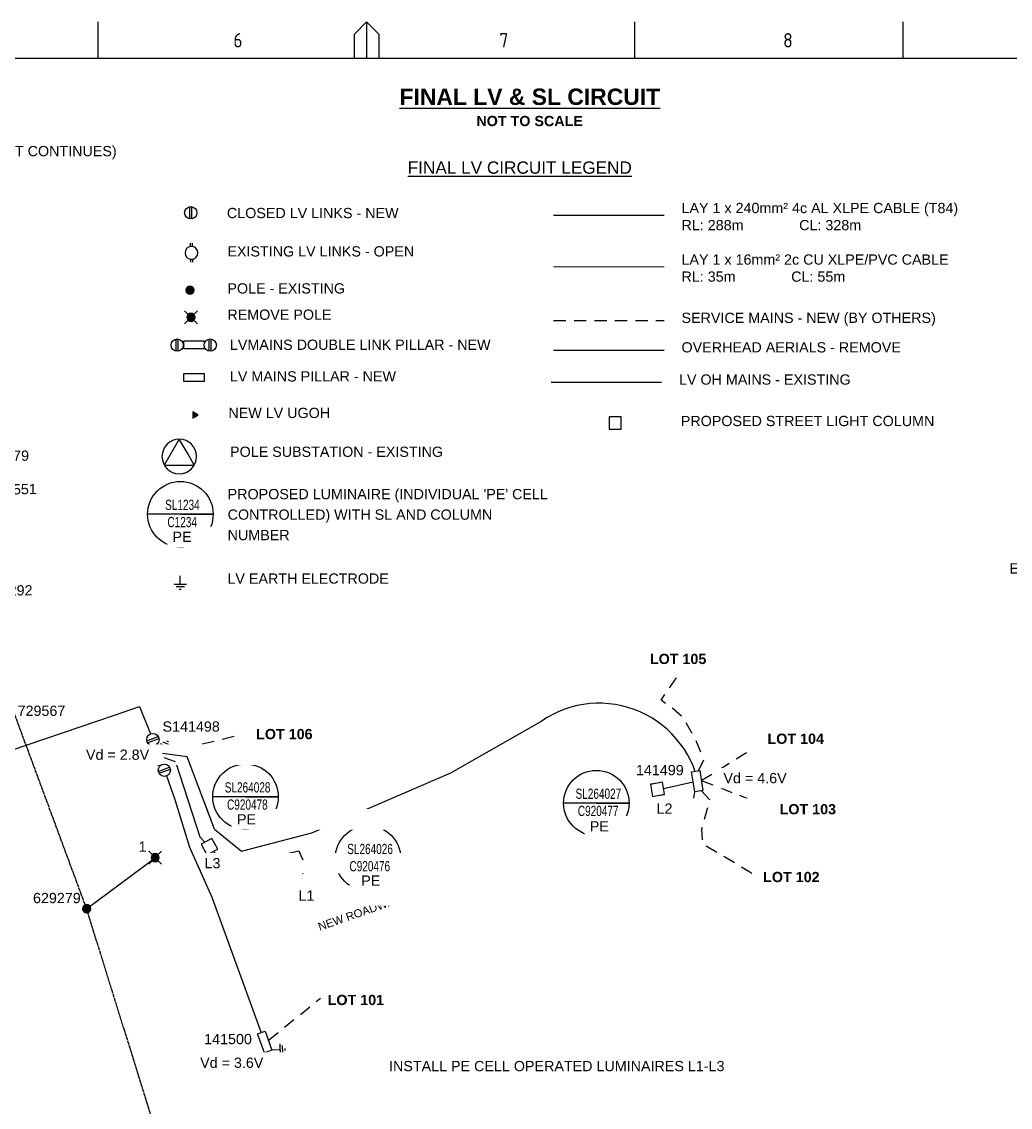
# Paper-space layout 'A1_SHEET 2' of a CAD drawing. Header units: metres, sheet in millimetres. Extents: x -9 to 825, y -5 to 581.
# Drawn here: x 323.7 to 565.1, y 316.1 to 581.1 of the extents above; entities that cross this region are included whole.
import ezdxf
from ezdxf.enums import TextEntityAlignment as Align

# ---------------------------------------------------------------- set-up
doc = ezdxf.new("R2010")
doc.units = ezdxf.units.M
for name, pattern in [('Cable Exist OH', [1, 1, 0]), ('Cable Exist UG', [8.2, 4, -1.2, 1.8, -1.2]), ('Dash', [5, 3, -2])]:
    doc.linetypes.add(name, pattern=pattern)
doc.layers.get('0').update_dxf_attribs({"color": 6})
for name, color, linetype in [('Equip_LV_NEW', 2, 'Continuous'), ('Equip_SP_LV_EXT', 7, 'Continuous'), ('Equip_SP_LV_NEW', 2, 'Continuous'), ('Equip_SP_SL_NEW', 2, 'Continuous'), ('Mains_LV_EXT', 7, 'Continuous'), ('Mains_LV_NEW_T84', 2, 'Continuous'), ('Mains_SL_NEW_R6', 2, 'Continuous'), ('Notes', 7, 'Continuous'), ('Notes_SP_MISC', 7, 'Continuous'), ('OH_Details_SP_MISC', 7, 'Continuous'), ('Services_SP_NEW_R4', 2, 'Continuous'), ('Sub_SP_TR_HV_LV_EXT', 7, 'Continuous'), ('Sub_SP_TR_HV_LV_SL_LS_EXT', 7, 'Continuous'), ('SupportsOH_SP_EXT', 2, 'Continuous'), ('SupportsOH_SP_TR_HV_LV_SL_EXT', 7, 'Continuous'), ('SupportsUG_SP_EXT', 7, 'Continuous'), ('SupportsUG_SP_LV_EXT', 7, 'Continuous'), ('SupportsUG_SP_LV_SL_NEW', 2, 'Continuous')]:
    doc.layers.add(name, color=color, linetype=linetype)
doc.styles.add('ARIAL', font='arial.ttf', dxfattribs={"height": 2})
doc.styles.add('iecISOCP', font='isocp.shx')
doc.styles.add('POLE_LABEL', font='arial.ttf')
doc.styles.get("Standard").update_dxf_attribs({"font": 'arial.ttf'})
doc.linetypes.add('Cable 4', pattern='A,5.25,-0.1,["o",Standard,S=2,R=0,X=1.2,Y=-0.7],-4', length=9.35)
doc.linetypes.add('Cable New UG', pattern='A,7,-0.25,["x",Standard,S=2,R=0,X=0.2,Y=-0.8],-2.1', length=9.35)
doc.linetypes.add('Cable Rem', pattern='A,6.5,-0.001,["X",Standard,S=2.5,R=0,X=0,Y=-1.27],-0.001', length=6.502)
doc.linetypes.add('IE Trench HV', pattern='A,7,-0.2,["/",Standard,S=3,R=0,X=0.6,Y=-1.4],-2.5', length=9.7)

# ---------------------------------------------------------------- blocks, each defined once
blk = doc.blocks.new('A1_FRAME_TITLE')
at = {"layer": 'Notes', "linetype": 'Continuous'}
for p, q in [((351.17, 574.39), (351.17, 583.39)), ((413.68, 580.39), (416.68, 583.39)), ((416.68, 583.39), (416.68, 574.39)), ((416.68, 583.39), (419.68, 580.39)), ((482.19, 574.39), (482.19, 583.39)), ((547.7, 574.39), (547.7, 583.39)), ((413.68, 574.39), (413.68, 580.39)), ((419.68, 580.39), (419.68, 574.39))]:
    blk.add_line(p, q, dxfattribs=at)
at = {"layer": 'Notes', "color": 3, "linetype": 'Continuous', "flags": 128}
blk.add_lwpolyline([(824.37, 574.39), (149.5, 574.39)], dxfattribs=at)
blk.add_attdef('DRAFT_NUM', (29.9, 23.29), '', height=2.5, rotation=90)
at = {"layer": 'Notes', "color": 7, "style": 'iecISOCP'}
for s, p in [('6', (384.13, 577.12)), ('7', (449.08, 577.12)), ('8', (518.36, 577.12))]:
    blk.add_text(s, height=3.5, dxfattribs=at).set_placement(p)
at = {"layer": 'Notes', "color": 7, "style": 'iecISOCP', "flags": 8}
blk.add_attdef('VERSION_NO', text='', height=2.5, rotation=90, dxfattribs=at).set_placement((302.04, 43.81), align=Align.MIDDLE_CENTER)
at = {"layer": 'Notes', "color": 7, "style": 'iecISOCP'}
for tag, p in [('CAP_NO', (513.19, 43.46)), ('IE_NUM', (513.05, 37.81)), ('REF_No_1', (335.24, 32.31)), ('REF_1', (362.52, 32.31)), ('HV_SWITCH', (513.46, 32.16)), ('GEN_WO', (441.71, 31.76)), ('REF_No_2', (335.24, 26.31)), ('REF_2', (362.52, 26.31)), ('OH_WO', (441.71, 25.81)), ('UBD_REF', (513.05, 25.83)), ('REF_No_3', (335.24, 20.31)), ('REF_3', (362.52, 20.31)), ('UG_WO', (441.71, 20.05)), ('GIS_MAP_No', (513.05, 20.04)), ('REF_No_4', (335.24, 14.31)), ('REF_4', (362.52, 14.31)), ('SUB_WO', (441.71, 13.81)), ('HV_OP_DIAG', (513.33, 14.2)), ('LGA', (512.95, 7.78))]:
    blk.add_attdef(tag, p, '', height=2.5, dxfattribs=at)
at = {"layer": 'Notes', "style": 'iecISOCP'}
for tag, p in [('T1', (684.37, 39.47)), ('T2', (684.37, 34.35)), ('T3', (684.37, 28.92)), ('T4', (684.37, 23.66)), ('T5', (684.37, 18.23)), ('T6', (684.37, 12.97))]:
    blk.add_attdef(tag, text='', height=3.5, dxfattribs=at).set_placement(p, align=Align.CENTER)
at = {"layer": 'Notes', "color": 7, "style": 'iecISOCP'}
for tag, p in [('scale', (567.76, 33.27)), ('DRAWN', (567.76, 24.93)), ('DATE', (567.76, 16.88)), ('CHD', (567.76, 8.37)), ('DESIGN', (605.62, 9.15))]:
    blk.add_attdef(tag, text='', height=2.5, dxfattribs=at).set_placement(p, align=Align.CENTER)
at = {"layer": 'Notes', "color": 4, "style": 'iecISOCP'}
blk.add_attdef('NUM', text='', height=7, dxfattribs=at).set_placement((792.37, 20.12), align=Align.MIDDLE_CENTER)
at = {"layer": 'Notes', "color": 1, "style": 'iecISOCP'}
blk.add_attdef('REV', text='', height=5, dxfattribs=at).set_placement((820.05, 17.1), align=Align.CENTER)
at = {"layer": 'Notes', "color": 7, "style": 'iecISOCP'}
for tag, p in [('NS', (790.71, 8.12)), ('SHTS', (805.41, 8.12))]:
    blk.add_attdef(tag, text='', height=2.5, dxfattribs=at).set_placement(p, align=Align.MIDDLE)
at = {"layer": 'Notes', "style": 'iecISOCP'}
blk.add_attdef('ExportID', (9.08, 2.39), '', height=2.5, dxfattribs=at)
at = {"layer": 'Notes', "style": 'iecISOCP', "flags": 1}
for tag, p in [('ProjectType', (14.17, -26.8)), ('ProjectNumber', (23.56, -26.82)), ('DrawingNumber', (35.51, -26.8)), ('ProjectDescription', (47.56, -26.83)), ('ExportDate', (60.28, -26.79)), ('ExportUserName', (69.15, -26.8)), ('DesignerCompanyName', (81.48, -26.79)), ('ExportAreaOfInterest', (97.1, -26.81)), ('GIS_SUCCESS', (112, -26.78)), ('CAD_SUCCESS', (121.79, -26.78)), ('DEPOTCODE', (132.11, -26.88)), ('ExportCategories', (140.08, -26.8)), ('Comments', (154.38, -26.88))]:
    blk.add_attdef(tag, p, '', height=1, dxfattribs=at)
blk = doc.blocks.new('*U130')
at = {"flags": 1}
blk.add_attdef('Z', text='', height=0.2, dxfattribs=at).set_placement((1.5, -0.6), align=Align.MIDDLE_LEFT)
blk.add_wipeout([(-2.47, 3), (2.47, 3), (2.47, 1.02), (-2.47, 1.02)])
at = {"lineweight": -3}
blk.add_lwpolyline([(-2.47, 3), (2.47, 3), (2.47, 1.02), (-2.47, 1.02)], close=True, dxfattribs=at)
for tag, height, flags, p in [('ASSET_NUM', 2.5, 8, (2, 4)), ('STREET_CODE', 0.2, 9, (1.5, 2)), ('OWNED_BY', 0.2, 9, (1.5, 1.8)), ('OPERATED_BY', 0.2, 9, (1.5, 1.6)), ('STATE', 0.2, 9, (1.5, 1.2)), ('SUPPORT_TYPE', 0.2, 9, (1.5, 1)), ('SUBURB', 0.2, 9, (1.5, 0.2)), ('STREETNAME', 0.2, 9, (1.5, 0)), ('MAINTAINED_BY', 0.2, 9, (1.5, 1.4)), ('USAGE', 0.2, 9, (1.5, 0.8)), ('LEGEND', 0.2, 9, (1.5, 0.6)), ('PARENT', 0.2, 9, (1.5, 0.4)), ('LOCATION', 0.2, 9, (1.5, -0.2)), ('NOTES', 0.2, 9, (1.5, -0.4))]:
    blk.add_attdef(tag, text='', height=height, dxfattribs=dict(flags=flags)).set_placement(p, align=Align.MIDDLE_LEFT)
blk = doc.blocks.new('LV_OH_LINKS_OPEN_EXT')
for p, q in [((-0.17, 4.97), (-0.17, 5.46)), ((0.17, 4.97), (0.17, 5.46)), ((-0.17, 3), (-0.17, 2.5)), ((0.17, 3), (0.17, 2.5))]:
    blk.add_line(p, q)
blk.add_lwpolyline([(0, 2.99, 1), (0, 4.98, 1)], format="xyb", close=True)
at = {"flags": 9}
for tag, p in [('ACTUAL_STATUS', (0, 0)), ('CONSTRUCTED_VOLTAGE', (0, -0.2)), ('OPERATING_VOLTAGE', (0, -0.6)), ('ORIENTATION', (0, -0.8)), ('OWNED_BY', (0, -1)), ('STATE', (0, -1.2)), ('SWITCH_TYPE', (0, -1.4)), ('NO_PHASES', (0, -0.4)), ('USAGE', (0, -1.6)), ('LEGEND', (0, -1.8)), ('NOTES', (0, -2))]:
    blk.add_attdef(tag, text='', height=0.2, dxfattribs=at).set_placement(p, align=Align.MIDDLE_LEFT)
at = {"flags": 1}
blk.add_attdef('Z', (0, 0), '', height=0.2, dxfattribs=at)
blk = doc.blocks.new('POLE_EXT')
blk.add_hatch(color=256).paths.add_polyline_path([(-1, 0, 1), (1, 0, 1)])
blk.add_lwpolyline([(-1, 0, 1), (1, 0, 1)], format="xyb", close=True)
for tag, height, flags, p in [('pNumber', 2.5, 8, (-17.84, 2.07)), ('OWNED_BY', 0.2, 9, (1.35, -0.4)), ('SPECIAL_USE', 0.2, 9, (1.35, -0.8)), ('STATE', 0.2, 9, (1.35, -1)), ('cLV', 0.2, 9, (1.35, -1.4)), ('hDepth', 0.2, 9, (1.35, -1.6)), ('hDia', 0.2, 9, (1.35, -1.8)), ('cHV', 0.2, 9, (1.35, -2)), ('PARENT', 0.2, 9, (1.35, -0.6)), ('USAGE', 0.2, 9, (1.35, -1.2)), ('LBRACKET', 0.2, 9, (1.35, -2.2)), ('LExisting', 0.2, 9, (1.35, -2.4)), ('LANTNUMBER', 0.2, 9, (1.35, -2.6)), ('cLinedev', 0.2, 9, (1.35, -3.4)), ('pExisting', 0.2, 9, (1.35, -3.8)), ('pFooting', 0.2, 9, (1.35, -4.4)), ('pNew', 0.2, 9, (1.35, -4.6)), ('pRelocate', 0.2, 9, (1.35, -5)), ('pRemove', 0.2, 9, (1.35, -5.2)), ('pReplace', 0.2, 9, (1.35, -5.4)), ('LOther', 0.2, 9, (1.35, -2.8)), ('LRemove', 0.2, 9, (1.35, -3)), ('LEGEND', 0.2, 9, (1.35, -3.2)), ('LOCATION', 0.2, 9, (1.35, -3.6)), ('PFNUMBER', 0.2, 9, (1.35, -4)), ('NEWPFNUMBER', 0.2, 9, (1.35, -4.2)), ('pStay', 0.2, 9, (1.35, -5.6)), ('pType', 0.2, 9, (1.35, -5.8)), ('cspan', 0.2, 9, (1.35, -6)), ('STREETNAME', 0.2, 9, (1.35, -6.2)), ('SUBURB', 0.2, 9, (1.35, -6.4)), ('OPERATED_BY', 0.2, 9, (1.36, -7.01)), ('NOTES', 0.2, 9, (1.35, -6.6)), ('MAINTAINED_BY', 0.2, 9, (1.36, -6.81))]:
    blk.add_attdef(tag, text='', height=height, dxfattribs=dict(flags=flags)).set_placement(p, align=Align.MIDDLE_LEFT)
at = {"style": 'POLE_LABEL'}
for tag, height, flags, p in [('ASSET_NUM', 2.5, 8, (2, 2)), ('STRUCTURE_PLANT_NUMBER', 0.2, 9, (1.35, 0.03)), ('STREET_CODE', 0.2, 9, (1.35, -0.2))]:
    blk.add_attdef(tag, text='', height=height, dxfattribs=dict(at, flags=flags)).set_placement(p, align=Align.MIDDLE_LEFT)
at = {"flags": 1}
blk.add_attdef('Z', (1.35, -7.33), '', height=0.2, dxfattribs=at)
blk = doc.blocks.new('UGOH_NEW')
blk.add_hatch(color=256).paths.add_polyline_path([(-0.75, 1.7), (0.75, 1.7), (0, 3)])
blk.add_lwpolyline([(-0.75, 1.7), (0.75, 1.7), (0, 3)], close=True)
for tag, flags, p in [('CONSTRUCTED_VOLTAGE', 9, (1.5, 0)), ('ACTUAL_STATUS', 9, (1.5, -1.6)), ('OPERATING_VOLTAGE', 9, (1.5, -0.2)), ('ORIENTATION', 9, (1.5, -0.4)), ('STATE', 9, (1.5, -0.6)), ('OWNED_BY', 9, (1.5, -1)), ('OPERATED_BY', 9, (1.5, -1.2)), ('TYPE', 1, (1.5, -2)), ('USAGE', 9, (1.5, -0.8)), ('MAINTAINED_BY', 9, (1.5, -1.4)), ('NUMBER_OF_PHASES', 9, (1.5, -1.8))]:
    blk.add_attdef(tag, text='', height=0.2, dxfattribs=dict(flags=flags)).set_placement(p, align=Align.MIDDLE_LEFT)
blk = doc.blocks.new('POLE_DEL')
h = blk.add_hatch(color=256)
edge = h.paths.add_edge_path()
edge.add_arc((0, 0), 1, 180, 360)
edge.add_arc((0, 0), 1, 0, 180)
for p, q in [((-1.58, 1.58), (1.58, -1.58)), ((-1.58, -1.58), (1.58, 1.58))]:
    blk.add_line(p, q)
blk.add_lwpolyline([(-1, 0, 1), (1, 0, 1)], format="xyb", close=True)
for tag, height, flags, p in [('pNumber', 2.5, 8, (0, 2.07)), ('OWNED_BY', 0.2, 9, (0, -0.4)), ('SPECIAL_USE', 0.2, 9, (0, -0.6)), ('STATE', 0.2, 9, (0, -0.8)), ('cLV', 0.2, 9, (0, -1.2)), ('cHV', 0.2, 9, (0, -1.8)), ('USAGE', 0.2, 9, (0, -1)), ('hDepth', 0.2, 9, (0, -1.4)), ('hDia', 0.2, 9, (0, -1.6)), ('LBRACKET', 0.2, 9, (0, -2)), ('LExisting', 0.2, 9, (0, -2.2)), ('LANTNUMBER', 0.2, 9, (0, -2.4)), ('LOther', 0.2, 9, (0, -2.6)), ('cLinedev', 0.2, 9, (0, -3.2)), ('LRemove', 0.2, 9, (0, -2.8)), ('LEGEND', 0.2, 9, (0, -3)), ('pExisting', 0.2, 9, (0, -3.4)), ('PFNUMBER', 0.2, 9, (0, -3.6)), ('NEWPFNUMBER', 0.2, 9, (0, -3.8)), ('pFooting', 0.2, 9, (0, -4)), ('pNew', 0.2, 9, (0, -4.2)), ('pRelocate', 0.2, 9, (0, -4.6)), ('pRemove', 0.2, 9, (0, -4.8)), ('pReplace', 0.2, 9, (0, -5)), ('pStay', 0.2, 9, (0, -5.2)), ('cspan', 0.2, 9, (0, -5.6)), ('SUBURB', 0.2, 9, (0, -5.8)), ('STREETNAME', 0.2, 9, (0, -6)), ('pType', 0.2, 9, (0, -5.4)), ('LOCATION', 0.2, 9, (0, -6.2)), ('NOTES', 0.2, 9, (0, -6.4))]:
    blk.add_attdef(tag, text='', height=height, dxfattribs=dict(flags=flags)).set_placement(p, align=Align.MIDDLE_LEFT)
at = {"flags": 1}
blk.add_attdef('Z', (0, 0), '', height=0.2, dxfattribs=at)
at = {"style": 'POLE_LABEL', "flags": 9}
blk.add_attdef('STREET_CODE', text='', height=0.2, dxfattribs=at).set_placement((0, -0.2), align=Align.MIDDLE_LEFT)
blk = doc.blocks.new('SLANTERN_NUM_NEW')
blk.add_wipeout([(-0.31, 10), (-0.94, 9.96), (-1.57, 9.88), (-2.18, 9.76), (-2.79, 9.61), (-3.39, 9.41), (-3.97, 9.18), (-4.54, 8.91), (-5.09, 8.61), (-5.62, 8.27), (-6.13, 7.91), (-6.62, 7.5), (-7.07, 7.07), (-7.5, 6.62), (-7.91, 6.13), (-8.27, 5.62), (-8.61, 5.09), (-8.91, 4.54), (-9.18, 3.97), (-9.41, 3.39), (-9.61, 2.79), (-9.76, 2.18), (-9.88, 1.57), (-9.96, 0.94), (-10, 0.31), (-10, -0.31), (-9.96, -0.94), (-9.88, -1.57), (-9.76, -2.18), (-9.61, -2.79), (-9.41, -3.39), (-9.18, -3.97), (-8.91, -4.54), (-8.61, -5.09), (-8.27, -5.62), (-7.91, -6.13), (-7.5, -6.62), (-7.07, -7.07), (-6.62, -7.5), (-6.13, -7.91), (-5.62, -8.27), (-5.09, -8.61), (-4.54, -8.91), (-3.97, -9.18), (-3.39, -9.41), (-2.79, -9.61), (-2.18, -9.76), (-1.57, -9.88), (-0.94, -9.96), (-0.31, -10), (0.31, -10), (0.94, -9.96), (1.57, -9.88), (2.18, -9.76), (2.79, -9.61), (3.39, -9.41), (3.97, -9.18), (4.54, -8.91), (5.09, -8.61), (5.62, -8.27), (6.13, -7.91), (6.62, -7.5), (7.07, -7.07), (7.5, -6.62), (7.91, -6.13), (8.27, -5.62), (8.61, -5.09), (8.91, -4.54), (9.18, -3.97), (9.41, -3.39), (9.61, -2.79), (9.76, -2.18), (9.88, -1.57), (9.96, -0.94), (10, -0.31), (10, 0.31), (9.96, 0.94), (9.88, 1.57), (9.76, 2.18), (9.61, 2.79), (9.41, 3.39), (9.18, 3.97), (8.91, 4.54), (8.61, 5.09), (8.27, 5.62), (7.91, 6.13), (7.5, 6.62), (7.07, 7.07), (6.62, 7.5), (6.13, 7.91), (5.62, 8.27), (5.09, 8.61), (4.54, 8.91), (3.97, 9.18), (3.39, 9.41), (2.79, 9.61), (2.18, 9.76), (1.57, 9.88), (0.94, 9.96), (0.31, 10)])
at = {"linetype": 'Continuous'}
blk.add_line((8, 0), (-8, 0), dxfattribs=at)
blk.add_line((0, 0), (8, 0))
blk.add_circle((0, 0), 8, dxfattribs=at)
at = {"width": 0.7}
for tag, p in [('SNUMBER', (0.51, 1.05)), ('CNUMBER', (0.44, -3.15))]:
    blk.add_attdef(tag, text='', height=2.5, dxfattribs=at).set_placement(p, align=Align.CENTER)
at = {"flags": 1}
blk.add_attdef('Z', (0, 0), '', height=0.2, dxfattribs=at)
blk = doc.blocks.new('SUB_POLE_EXT')
blk.add_wipeout([(0, 4.22), (0.42, 4.2), (0.83, 4.14), (1.21, 4.05), (1.62, 3.9), (1.99, 3.72), (2.35, 3.51), (2.68, 3.26), (2.99, 2.99), (3.28, 2.66), (3.52, 2.34), (3.76, 1.92), (3.9, 1.62), (4.04, 1.23), (4.18, 0.63), (4.22, 0), (4.18, -0.61), (4.06, -1.15), (3.9, -1.62), (3.58, -2.24), (3.22, -2.73), (2.97, -3.01), (2.68, -3.26), (2.36, -3.5), (2, -3.72), (1.64, -3.89), (1.25, -4.03), (0.82, -4.14), (0.42, -4.2), (0, -4.22), (-0.41, -4.2), (-0.8, -4.15), (-1.21, -4.05), (-1.62, -3.9), (-1.99, -3.73), (-2.35, -3.51), (-2.68, -3.26), (-2.96, -3.02), (-3.23, -2.72), (-3.51, -2.35), (-3.71, -2.01), (-3.91, -1.6), (-4.05, -1.21), (-4.16, -0.76), (-4.22, -0.14), (-4.21, 0.39), (-4.14, 0.83), (-4.03, 1.27), (-3.9, 1.63), (-3.71, 2.02), (-3.5, 2.37), (-3.28, 2.67), (-2.99, 2.99), (-2.68, 3.27), (-2.33, 3.52), (-1.98, 3.73), (-1.63, 3.9), (-1.2, 4.05), (-0.78, 4.15), (-0.4, 4.21)])
blk.add_line((2.16, 0.48), (2.16, 0.48, 0))
blk.add_lwpolyline([(-4.22, 0, 1), (4.22, 0, 1)], format="xyb", close=True)
blk.add_lwpolyline([(2.14, 0.52), (0, 4.22), (-3.66, -2.11), (3.66, -2.11)], close=True)
for tag, height, flags, p in [('ASSET_NUM', 2.5, 8, (2, 2)), ('STREET_CODE', 0.2, 9, (1.5, 0)), ('CONSTRUCTED_VOLTAGE', 0.2, 9, (1.5, -0.2)), ('OPERATING_VOLTAGE', 0.2, 9, (1.5, -0.6)), ('OPERATED_BY', 0.2, 9, (1.5, -0.8)), ('ORIENTATION', 0.2, 9, (1.5, -1.2)), ('OWNED_BY', 0.2, 9, (1.5, -1.4)), ('SECONDARY_VOLTAGE', 0.2, 9, (1.5, -1.6)), ('STATE', 0.2, 9, (1.5, -1.8)), ('SUBSTATION_TYPE', 0.2, 9, (1.5, -2)), ('NO_PHASES', 0.2, 9, (1.5, -0.4)), ('MAINTAINED_BY', 0.2, 9, (1.5, -1)), ('USAGE', 0.2, 9, (1.5, -2.2)), ('LEGEND', 0.2, 9, (1.5, -2.4)), ('LOCATION', 0.2, 9, (1.5, -2.6)), ('STREETNAME', 0.2, 9, (1.5, -2.8)), ('SUBURB', 0.2, 9, (1.5, -3)), ('Z', 0.2, 1, (1.5, -3.4)), ('NOTES', 0.2, 9, (1.5, -3.2))]:
    blk.add_attdef(tag, text='', height=height, dxfattribs=dict(flags=flags)).set_placement(p, align=Align.MIDDLE_LEFT)
blk = doc.blocks.new('*U168')
for tag, flags, p in [('ACTUAL_STATUS', 9, (1.5, 0)), ('CONSTRUCTED_VOLTAGE', 9, (1.5, -0.2)), ('OPERATING_VOLTAGE', 9, (1.5, -0.6)), ('ORIENTATION', 9, (1.5, -0.8)), ('STATE', 9, (1.5, -1)), ('SWITCH_TYPE', 9, (1.5, -1.2)), ('OWNED_BY', 9, (1.5, -1.8)), ('OPERATED_BY', 9, (1.5, -2)), ('TYPE', 9, (1.5, -2.6)), ('NO_PHASES', 9, (1.5, -0.4)), ('USAGE', 9, (1.5, -1.4)), ('NOTES', 9, (1.5, -1.6)), ('MAINTAINED_BY', 9, (1.5, -2.2)), ('NUMBER_OF_PHASES', 9, (1.5, -2.4)), ('Z', 1, (1.5, -2.8))]:
    blk.add_attdef(tag, text='', height=0.2, dxfattribs=dict(flags=flags)).set_placement(p, align=Align.MIDDLE_LEFT)
blk.add_wipeout([(-1.06, 6.46), (-1.18, 6.32), (-1.29, 6.16), (-1.37, 5.99), (-1.43, 5.82), (-1.48, 5.63), (-1.49, 5.45), (-1.49, 5.26), (-1.46, 5.07), (-1.41, 4.89), (-1.33, 4.72), (-1.24, 4.56), (-1.12, 4.41), (-0.99, 4.28), (-0.84, 4.16), (-0.68, 4.07), (-0.51, 3.99), (-0.33, 3.94), (-0.14, 3.91), (0.05, 3.91), (0.23, 3.92), (0.42, 3.97), (0.59, 4.03), (0.76, 4.11), (0.92, 4.22), (1.06, 4.34), (1.18, 4.48), (1.29, 4.64), (1.37, 4.81), (1.43, 4.98), (1.48, 5.17), (1.49, 5.35), (1.49, 5.54), (1.46, 5.73), (1.41, 5.91), (1.33, 6.08), (1.24, 6.24), (1.12, 6.39), (0.99, 6.52), (0.84, 6.64), (0.68, 6.73), (0.51, 6.81), (0.33, 6.86), (0.14, 6.89), (-0.05, 6.89), (-0.23, 6.88), (-0.42, 6.83), (-0.59, 6.77), (-0.76, 6.69), (-0.92, 6.58)])
for p, q in [((-0.25, 3.92), (-0.25, 6.88)), ((0.25, 3.92), (0.25, 6.88))]:
    blk.add_line(p, q)
blk.add_circle((0, 5.4), 1.5)
blk = doc.blocks.new('Earth')
for p, q in [((0, -2.04), (0, 0)), ((-1.5, -2.04), (1.5, -2.04)), ((-1, -2.64), (1, -2.64)), ((-0.25, -3.24), (0.25, -3.24))]:
    blk.add_line(p, q)
blk = doc.blocks.new('COLUMN_NEW')
blk.add_wipeout([(-1.485, -1.485), (1.485, -1.485), (1.485, 1.485), (-1.485, 1.485)])
at = {"lineweight": -3}
blk.add_lwpolyline([(-1.485, -1.485), (1.485, -1.485), (1.485, 1.485), (-1.485, 1.485)], close=True, dxfattribs=at)
for tag, height, flags, p in [('ASSET_NUM', 2.5, 8, (2, 2)), ('STREET_CODE', 0.2, 9, (1.5, 0)), ('OWNED_BY', 0.2, 9, (1.5, -0.4)), ('OPERATED_BY', 0.2, 9, (1.5, -0.6)), ('STATE', 0.2, 9, (1.5, -1)), ('SUBURB', 0.2, 9, (1.5, -1.8)), ('STREETNAME', 0.2, 9, (1.5, -2)), ('COLUMN_TYPE', 0.2, 9, (1.5, -0.2)), ('USAGE', 0.2, 9, (1.5, -1.2)), ('MAINTAINED_BY', 0.2, 9, (1.5, -0.8)), ('LEGEND', 0.2, 9, (1.5, -1.4)), ('PARENT', 0.2, 9, (1.5, -1.6)), ('LOCATION', 0.2, 9, (1.5, -2.2)), ('NOTES', 0.2, 9, (1.5, -2.4)), ('LABEL_ALIGNMENT', 0.2, 9, (1.5, -2.6)), ('Z', 0.2, 1, (1.5, -2.8))]:
    blk.add_attdef(tag, text='', height=height, dxfattribs=dict(flags=flags)).set_placement(p, align=Align.MIDDLE_LEFT)
at = {"style": 'POLE_LABEL', "flags": 9}
blk.add_attdef('STRUCTURE_PLANT_NUMBER', text='', height=0.2, dxfattribs=at).set_placement((1.5, 0.242), align=Align.MIDDLE_LEFT)
blk = doc.blocks.new('LV_UG_LINKS_CLOSED_EXT')
blk.add_wipeout([(-1.06, 1.06), (-1.18, 0.92), (-1.29, 0.76), (-1.37, 0.59), (-1.43, 0.42), (-1.48, 0.23), (-1.49, 0.05), (-1.49, -0.14), (-1.46, -0.33), (-1.41, -0.51), (-1.33, -0.68), (-1.24, -0.84), (-1.12, -0.99), (-0.99, -1.12), (-0.84, -1.24), (-0.68, -1.33), (-0.51, -1.41), (-0.33, -1.46), (-0.14, -1.49), (0.05, -1.49), (0.23, -1.48), (0.42, -1.43), (0.59, -1.37), (0.76, -1.29), (0.92, -1.18), (1.06, -1.06), (1.18, -0.92), (1.29, -0.76), (1.37, -0.59), (1.43, -0.42), (1.48, -0.23), (1.49, -0.05), (1.49, 0.14), (1.46, 0.33), (1.41, 0.51), (1.33, 0.68), (1.24, 0.84), (1.12, 0.99), (0.99, 1.12), (0.84, 1.24), (0.68, 1.33), (0.51, 1.41), (0.33, 1.46), (0.14, 1.49), (-0.05, 1.49), (-0.23, 1.48), (-0.42, 1.43), (-0.59, 1.37), (-0.76, 1.29), (-0.92, 1.18)])
for p, q in [((-0.25, -1.48), (-0.25, 1.48)), ((0.25, -1.48), (0.25, 1.48))]:
    blk.add_line(p, q)
blk.add_circle((0, 0), 1.5)
at = {"flags": 9}
for tag, p in [('ACTUAL_STATUS', (0, 0)), ('CONSTRUCTED_VOLTAGE', (0, -0.2)), ('OPERATING_VOLTAGE', (0, -0.6)), ('ORIENTATION', (0, -0.8)), ('STATE', (0, -1)), ('SWITCH_TYPE', (0, -1.2)), ('NO_PHASES', (0, -0.4)), ('USAGE', (0, -1.4)), ('NOTES', (0, -1.6))]:
    blk.add_attdef(tag, text='', height=0.2, dxfattribs=at).set_placement(p, align=Align.MIDDLE_LEFT)
at = {"flags": 1}
blk.add_attdef('Z', (0, 0), '', height=0.2, dxfattribs=at)
blk = doc.blocks.new('*U179')
blk.add_wipeout([(0.77, 3.81), (3.89, -0.03), (2.35, -1.28), (-0.77, 2.56)])
at = {"lineweight": -3}
blk.add_lwpolyline([(0.77, 3.81), (3.89, -0.03), (2.35, -1.28), (-0.77, 2.56)], close=True, dxfattribs=at)
for tag, height, flags, p in [('ASSET_NUM', 2.5, 8, (2, 4)), ('STREET_CODE', 0.2, 9, (1.5, 2)), ('OWNED_BY', 0.2, 9, (1.5, 1.8)), ('OPERATED_BY', 0.2, 9, (1.5, 1.6)), ('STATE', 0.2, 9, (1.5, 1.2)), ('SUPPORT_TYPE', 0.2, 9, (1.5, 1)), ('SUBURB', 0.2, 9, (1.5, 0.2)), ('STREETNAME', 0.2, 9, (1.5, 0)), ('MAINTAINED_BY', 0.2, 9, (1.5, 1.4)), ('USAGE', 0.2, 9, (1.5, 0.8)), ('LEGEND', 0.2, 9, (1.5, 0.6)), ('PARENT', 0.2, 9, (1.5, 0.4)), ('Z', 0.2, 1, (1.5, -0.6)), ('LOCATION', 0.2, 9, (1.5, -0.2)), ('NOTES', 0.2, 9, (1.5, -0.4))]:
    blk.add_attdef(tag, text='', height=height, dxfattribs=dict(flags=flags)).set_placement(p, align=Align.MIDDLE_LEFT)

psp = doc.layouts.new('A1_SHEET 2')

# ---------------------------------------------------------------- linework, layer by layer
at = {"layer": 'Mains_LV_EXT', "linetype": 'Cable Exist OH'}
psp.add_lwpolyline([(339.58, 364.56), (320.86, 415.13)], dxfattribs=at)
at = {"layer": 'Mains_LV_NEW_T84', "color": 2, "linetype": 'Cable New UG'}
psp.add_line((453.58, 533.85), (480.58, 533.85), dxfattribs=at)
at = {"layer": 'Mains_LV_NEW_T84', "color": 2, "linetype": 'Cable New UG', "flags": 128}
psp.add_lwpolyline([(302.83, 468.5), (300.14, 468.19), (302.52, 440.45), (316.82, 401.82), (346.35, 411.82)], dxfattribs=at)
at = {"layer": 'Mains_SL_NEW_R6', "color": 2, "linetype": 'Cable 4', "lineweight": 0}
psp.add_line((453.58, 521.28), (480.58, 521.28), dxfattribs=at)
at = {"layer": 'Notes', "color": 7, "linetype": 'Dash'}
psp.add_line((453.58, 508.14), (480.58, 508.14), dxfattribs=at)
at = {"layer": 'Notes', "color": 7, "linetype": 'Dash', "flags": 128}
for points in [[(489.65, 395.86), (504.42, 405.07)], [(489.65, 395.86), (507.19, 389.08)]]:
    psp.add_lwpolyline(points, dxfattribs=at)
at = {"layer": 'OH_Details_SP_MISC', "color": 2, "linetype": 'Cable Rem'}
psp.add_line((453.58, 500.94), (480.58, 500.94), dxfattribs=at)
at = {"layer": 'OH_Details_SP_MISC', "color": 7, "linetype": 'Continuous'}
psp.add_line((452.97, 493.08), (479.97, 493.08), dxfattribs=at)
at = {"layer": 'OH_Details_SP_MISC', "color": 2, "linetype": 'Cable Rem', "flags": 128}
psp.add_lwpolyline([(339.58, 364.56), (356.31, 377.03)], dxfattribs=at)

# ---------------------------------------------------------------- block references
at = {"layer": 'Equip_SP_LV_EXT', "xscale": 1.5625, "yscale": 1.5625, "zscale": 1.5625, "rotation": 179.9999999999999}
psp.add_blockref('LV_OH_LINKS_OPEN_EXT', (365.18, 530.89), dxfattribs=at)
at = {"layer": 'Equip_SP_LV_NEW', "linetype": 'Cable Exist UG', "lineweight": 0, "rotation": 270}
psp.add_blockref('UGOH_NEW', (363.8, 485.08), dxfattribs=at)
at = {"layer": 'Notes_SP_MISC', "color": 7, "linetype": 'Cable Exist UG', "lineweight": 0}
for p, rotation in [((362.42, 445.83), 0.5337729852896158), ((488.1, 393.1), 349.8589786171495)]:
    psp.add_blockref('Earth', p, dxfattribs=dict(at, rotation=rotation))
at = {"layer": 'SupportsOH_SP_EXT', "linetype": 'IE Trench HV'}
ref = psp.add_blockref('POLE_DEL', (356.31, 377.03), dxfattribs=at)
ref.add_attrib('pNumber', '1', dxfattribs={"height": 2.5}).set_placement((352.27, 379.73), align=Align.MIDDLE_LEFT)
at = {"layer": 'SupportsOH_SP_TR_HV_LV_SL_EXT'}
psp.add_blockref('POLE_EXT', (364.83, 515.55), dxfattribs=at)
ref = psp.add_blockref('POLE_EXT', (310.98, 441.83), dxfattribs=at)
ref.add_attrib('ASSET_NUM', '629292', dxfattribs={"layer": '0', "height": 2.5, "style": 'POLE_LABEL'}).set_placement((326.36, 442.28), align=Align.MIDDLE_RIGHT)
ref = psp.add_blockref('POLE_EXT', (320.86, 415.13), dxfattribs=at)
ref.add_attrib('ASSET_NUM', '729567', dxfattribs={"layer": '0', "height": 2.5, "style": 'POLE_LABEL'}).set_placement((334.38, 410.89), align=Align.BOTTOM_RIGHT)
ref = psp.add_blockref('POLE_EXT', (339.58, 364.56), dxfattribs=at)
ref.add_attrib('ASSET_NUM', '629279', dxfattribs={"layer": '0', "height": 2.5, "style": 'POLE_LABEL'}).set_placement((338.14, 365.18), align=Align.BOTTOM_RIGHT)
at = {"layer": 'SupportsUG_SP_EXT'}
psp.add_blockref('A1_FRAME_TITLE', (-8.74, -2.32), dxfattribs=at)
at = {"layer": 'SupportsUG_SP_LV_EXT'}
psp.add_blockref('POLE_DEL', (365.08, 508.92), dxfattribs=at)

# ---------------------------------------------------------------- texts
at = {"layer": 'Notes', "lineweight": 0}
for s, p in [('CLOSED LV LINKS - NEW ', (373.83, 532.38)), ('LVMAINS DOUBLE LINK PILLAR - NEW ', (374.56, 500.23)), ('LV MAINS PILLAR - NEW ', (374.56, 492.51))]:
    psp.add_text(s, height=2.5, dxfattribs=at).set_placement(p, align=Align.BOTTOM_LEFT)
psp.add_text('PROPOSED STREET LIGHT COLUMN', height=2.5, dxfattribs=at).set_placement((484.65, 483.62), align=Align.MIDDLE_LEFT)
at = {"layer": 'Notes', "attachment_point": 1}
for s, insert, char_height, width, style in [('\\pi5.1918;{\\fArial|b1|i0|c0|p34;\\H1.3333x;\\LFINAL LV & SL CIRCUIT\\P\\pi23.964;\\H0.625x;\\lNOT TO SCALE }', (410.78, 564.76), 3, 73.4925, 'iecISOCP'), ('{\\fArial|b0|i0|c0|p34;(LV OVERHEAD CIRCUIT CONTINUES)}', (283.08, 550.75), 2.5, 70.0858, 'iecISOCP'), ('{\\L\\C7;FINAL LV CIRCUIT\\C256; LEGEND}', (417.98, 546.97), 3, 82.5683, 'ARIAL')]:
    psp.add_mtext(s, dxfattribs=dict(at, insert=insert, char_height=char_height, width=width, style=style))
at = {"layer": 'Notes', "lineweight": 0, "char_height": 2.5, "attachment_point": 1}
for s, width, insert in [('LAY 1 x 240mm² 4c AL XLPE CABLE (T84)\\PRL: 288m              CL: 328m', 77.4908, (484.82, 536.85)), ('LAY 1 x 16mm² 2c CU XLPE/PVC CABLE ^JRL: 35m              CL: 55m', 77.4908, (484.82, 524.28)), ('REMOVE POLE', 70.4722, (373.94, 510.82))]:
    psp.add_mtext_dynamic_manual_height_columns(s, width=width, gutter_width=4, heights=[0], dxfattribs=dict(at, insert=insert))
at = {"layer": 'Notes', "lineweight": -3, "char_height": 2.5, "attachment_point": 1, "style": 'ARIAL'}
for s, insert, width in [('EXISTING LV LINKS - OPEN', (373.95, 526.27), 48.5633), ('POLE - EXISTING', (373.95, 517.23), 109.8473), ('SERVICE MAINS - NEW (BY OTHERS)', (484.82, 510.05), 66.143), ('OVERHEAD AERIALS - REMOVE', (484.82, 502.85), 64.2264), ('LV OH MAINS - EXISTING\\P ', (484.21, 494.99), 91.0163), ('NEW LV UGOH', (374.19, 486.84), 109.8473)]:
    psp.add_mtext(s, dxfattribs=dict(at, insert=insert, width=width))

# ---------------------------------------------------------------- next in the draw order: block references
at = {"layer": 'Equip_LV_NEW', "linetype": 'Cable New UG'}
psp.add_blockref('*U168', (365.01, 529.06), dxfattribs=at)
at = {"layer": 'Equip_LV_NEW'}
for p in [(365.79, 500.19), (365.79, 492.25)]:
    psp.add_blockref('*U130', p, dxfattribs=at)
ref = psp.add_blockref('*U130', (384.98, 332.71), dxfattribs=dict(at, rotation=109.3560454595869))
ref.add_attrib('ASSET_NUM', '141500', dxfattribs={"layer": '0', "height": 2.5}).set_placement((368.27, 332.75), align=Align.MIDDLE_LEFT)
at = {"layer": 'Equip_SP_SL_NEW'}
ref = psp.add_blockref('SLANTERN_NUM_NEW', (362.47, 460.85), dxfattribs=at)
ref.add_attrib('SNUMBER', 'SL1234', dxfattribs={"layer": '0', "height": 2.5, "width": 0.7}).set_placement((362.97, 461.9), align=Align.CENTER)
ref.add_attrib('CNUMBER', 'C1234', dxfattribs={"height": 2.5, "width": 0.7}).set_placement((362.91, 457.7), align=Align.CENTER)
ref = psp.add_blockref('SLANTERN_NUM_NEW', (378.37, 391.89), dxfattribs=at)
ref.add_attrib('SNUMBER', 'SL264028', dxfattribs={"layer": '0', "height": 2.5, "width": 0.7}).set_placement((378.88, 392.94), align=Align.CENTER)
ref.add_attrib('CNUMBER', 'C920478', dxfattribs={"height": 2.5, "width": 0.7}).set_placement((378.82, 388.74), align=Align.CENTER)
ref = psp.add_blockref('SLANTERN_NUM_NEW', (464.02, 390.34), dxfattribs=at)
ref.add_attrib('SNUMBER', 'SL264027', dxfattribs={"layer": '0', "height": 2.5, "width": 0.7}).set_placement((464.53, 391.39), align=Align.CENTER)
ref.add_attrib('CNUMBER', 'C920477', dxfattribs={"height": 2.5, "width": 0.7}).set_placement((464.47, 387.19), align=Align.CENTER)
at = {"layer": 'Sub_SP_TR_HV_LV_EXT'}
ref = psp.add_blockref('SUB_POLE_EXT', (308.59, 468.94), dxfattribs=at)
ref.add_attrib('ASSET_NUM', '11379', dxfattribs={"layer": '0', "height": 2.5}).set_placement((325.52, 473.16), align=Align.BOTTOM_RIGHT)
at = {"layer": 'SupportsUG_SP_LV_SL_NEW'}
psp.add_blockref('COLUMN_NEW', (468.64, 483.13), dxfattribs=at)
for p, rotation in [((478.96, 393.7), 188.3728799615722), ((392.98, 375.11), 204.5999347907221)]:
    psp.add_blockref('COLUMN_NEW', p, dxfattribs=dict(at, rotation=rotation))

# ---------------------------------------------------------------- next in the draw order: texts
at = {"layer": 'Notes', "lineweight": 0, "char_height": 2.5, "attachment_point": 1, "line_spacing_factor": 1.2, "bg_fill": 3, "box_fill_scale": 1.5, "bg_fill_color": 256, "bg_fill_transparency": 0}
for s, insert, width in [('POLE SUBSTATION - EXISTING', (374.6, 477.36), 67.5335), ('EXISTING SL OVERHEAD MAINS (1 PHASE)', (564.92, 448.87), 72.0846), ('LV EARTH ELECTRODE', (373.96, 446.41), 67.5335), ('INSTALL PE CELL OPERATED LUMINAIRES L1-L3', (413.41, 327.41), 88.9247)]:
    psp.add_mtext(s, dxfattribs=dict(at, insert=insert, width=width))
at = {"layer": 'Notes', "lineweight": 0, "char_height": 2.5, "attachment_point": 5, "bg_fill": 2}
for s, width, insert in [('{\\fArial|b1|i0|c0|p34;LOT 105 }', 18.5073, (483.99, 425.52)), ('{\\fArial|b1|i0|c0|p34;LOT 104}', 18.5073, (512.7, 406.04)), ('{\\fArial|b1|i0|c0|p34;LOT 103}', 42.0749, (515.66, 388.84)), ('{\\fArial|b1|i0|c0|p34;LOT 102}', 18.5073, (511.64, 372.29)), ('{\\fArial|b1|i0|c0|p34;LOT 101}', 18.5073, (405.32, 342.28))]:
    psp.add_mtext_dynamic_manual_height_columns(s, width=width, gutter_width=4, heights=[9.97], dxfattribs=dict(at, insert=insert))
at = {"layer": 'Notes', "lineweight": 0, "insert": (495.06, 397.7), "char_height": 2.5, "width": 67.5335, "attachment_point": 1, "line_spacing_factor": 1.2, "bg_fill": 2}
psp.add_mtext('Vd = 4.6V', dxfattribs=at)

# ---------------------------------------------------------------- next in the draw order: linework, layer by layer
at = {"layer": 'Notes', "color": 7, "linetype": 'Dash', "flags": 128}
psp.add_lwpolyline([(383.97, 332.5), (396.64, 342.7)], dxfattribs=at)

# ---------------------------------------------------------------- next in the draw order: block references
at = {"layer": 'Equip_LV_NEW', "linetype": 'Cable New UG'}
for p in [(361.69, 496.74), (369.76, 496.75)]:
    psp.add_blockref('*U168', p, dxfattribs=at)
at = {"layer": 'Equip_LV_NEW'}
ref = psp.add_blockref('*U130', (359.06, 402.81), dxfattribs=dict(at, rotation=110.2986377241971))
ref.add_attrib('ASSET_NUM', 'S141498', dxfattribs={"layer": '0', "height": 2.5}).set_placement((358.11, 409.03), align=Align.MIDDLE_LEFT)
at = {"layer": 'Notes_SP_MISC', "color": 7, "linetype": 'Cable Exist UG', "lineweight": 0, "rotation": 92.66244589754926}
psp.add_blockref('Earth', (384.83, 330.03), dxfattribs=at)
at = {"layer": 'Sub_SP_TR_HV_LV_SL_LS_EXT', "linetype": 'Cable Rem', "lineweight": 0}
psp.add_blockref('SUB_POLE_EXT', (362.2, 474.96), dxfattribs=at)
at = {"layer": 'SupportsOH_SP_TR_HV_LV_SL_EXT'}
ref = psp.add_blockref('POLE_EXT', (308.59, 469.03), dxfattribs=at)
ref.add_attrib('ASSET_NUM', '291551', dxfattribs={"layer": '0', "height": 2.5, "rotation": 1, "style": 'POLE_LABEL'}).set_placement((327.39, 468.29), align=Align.TOP_RIGHT)
at = {"layer": 'SupportsUG_SP_LV_SL_NEW', "linetype": 'IE Trench HV', "rotation": 99.92551248668495}
psp.add_blockref('COLUMN_NEW', (478.96, 393.7), dxfattribs=at)

# ---------------------------------------------------------------- next in the draw order: texts
at = {"layer": 'Notes', "lineweight": 0, "insert": (374.01, 467.02), "char_height": 2.5, "width": 78.8883, "attachment_point": 1, "line_spacing_factor": 1.2, "bg_fill": 3, "box_fill_scale": 1.5, "bg_fill_color": 256, "bg_fill_transparency": 0}
psp.add_mtext("PROPOSED LUMINAIRE (INDIVIDUAL 'PE' CELL CONTROLLED) WITH SL AND COLUMN NUMBER", dxfattribs=at)

# ---------------------------------------------------------------- next in the draw order: linework, layer by layer
at = {"layer": 'Mains_LV_NEW_T84', "color": 2, "linetype": 'Cable New UG'}
psp.add_arc((464.71, 389.92), 24.81, 7.8225, 124.4551, dxfattribs=at)
at = {"layer": 'Notes', "color": 7, "linetype": 'Dash', "flags": 128}
psp.add_lwpolyline([(358.1, 402.45), (378, 407.24)], dxfattribs=at)
at = {"layer": 'Services_SP_NEW_R4', "linetype": 'Cable 4', "flags": 128}
psp.add_lwpolyline([(361.25, 400.44), (367.18, 382.09), (374.1, 374.75), (391.4, 378.66)], dxfattribs=at)

# ---------------------------------------------------------------- next in the draw order: texts
at = {"layer": 'Notes', "lineweight": 0, "char_height": 2.5, "width": 67.5335, "attachment_point": 1, "line_spacing_factor": 1.2, "bg_fill": 2}
for s, insert in [('PE', (360.54, 456.59)), ('L2', (478.73, 390.26)), ('Vd = 3.6V', (367.29, 328.23))]:
    psp.add_mtext(s, dxfattribs=dict(at, insert=insert))

# ---------------------------------------------------------------- next in the draw order: linework, layer by layer
at = {"layer": 'Mains_LV_EXT', "linetype": 'Cable Exist OH'}
psp.add_lwpolyline([(364.97, 283), (339.58, 364.56)], dxfattribs=at)

# ---------------------------------------------------------------- next in the draw order: block references
at = {"layer": 'Equip_LV_NEW', "linetype": 'Cable Exist OH', "rotation": 290.4736434709433}
psp.add_blockref('LV_UG_LINKS_CLOSED_EXT', (355.76, 405.84), dxfattribs=at)
at = {"layer": 'Equip_LV_NEW'}
ref = psp.add_blockref('*U179', (490.66, 396.03), dxfattribs=dict(at, rotation=150.2254821862137))
ref.add_attrib('ASSET_NUM', '141499', dxfattribs={"layer": '0', "height": 2.5}).set_placement((473.7, 398.41), align=Align.MIDDLE_LEFT)
at = {"layer": 'SupportsUG_SP_LV_SL_NEW', "linetype": 'IE Trench HV', "rotation": 27.9950256856897}
psp.add_blockref('COLUMN_NEW', (369.57, 379.72), dxfattribs=at)

# ---------------------------------------------------------------- next in the draw order: texts
at = {"layer": 'Notes', "lineweight": 0, "insert": (387.85, 407.18), "char_height": 2.5, "attachment_point": 5, "bg_fill": 2}
psp.add_mtext_dynamic_manual_height_columns('{\\fArial|b1|i0|c0|p34;LOT 106}', width=18.5073, gutter_width=4, heights=[9.97], dxfattribs=at)
at = {"layer": 'Notes', "lineweight": 0, "insert": (462.42, 385.93), "char_height": 2.5, "width": 67.5335, "attachment_point": 1, "line_spacing_factor": 1.2, "bg_fill": 2}
psp.add_mtext('PE', dxfattribs=at)
at = {"layer": 'Notes', "insert": (392.5, 359.84), "char_height": 1.9688, "attachment_point": 1, "rotation": 19.2936, "bg_fill": 2}
psp.add_mtext_dynamic_manual_height_columns('\\pi3.5479;NEW ROADWAY (unnamed)', width=42.2432, gutter_width=4, heights=[0], dxfattribs=at)

# ---------------------------------------------------------------- next in the draw order: linework, layer by layer
at = {"layer": 'Mains_LV_NEW_T84', "color": 2, "linetype": 'Cable New UG', "flags": 128}
psp.add_lwpolyline([(346.35, 411.82), (352.48, 413.9), (355.2, 407.22)], dxfattribs=at)
at = {"layer": 'Notes', "color": 7, "linetype": 'Dash', "flags": 128}
for points in [[(488.93, 398.25), (490.28, 400.97), (488.14, 406.09), (485.08, 411.34), (482.89, 413.29), (479.84, 415.44), (483.65, 420.99)], [(489.72, 393.36), (491.69, 391.26), (489.72, 384.01), (489.93, 380.47), (503.33, 372.49)]]:
    psp.add_lwpolyline(points, dxfattribs=at)
at = {"layer": 'Services_SP_NEW_R4', "linetype": 'Cable 4', "ltscale": 0.75, "flags": 128}
psp.add_lwpolyline([(480.43, 393.91), (487.7, 395.54)], dxfattribs=at)

# ---------------------------------------------------------------- next in the draw order: block references
at = {"layer": 'Equip_SP_SL_NEW'}
ref = psp.add_blockref('SLANTERN_NUM_NEW', (408.27, 376.85), dxfattribs=at)
ref.add_attrib('SNUMBER', 'SL264026', dxfattribs={"layer": '0', "height": 2.5, "width": 0.7}).set_placement((408.78, 377.9), align=Align.CENTER)
ref.add_attrib('CNUMBER', 'C920476', dxfattribs={"height": 2.5, "width": 0.7}).set_placement((408.72, 373.7), align=Align.CENTER)
at = {"layer": 'Notes_SP_MISC', "color": 7, "linetype": 'Cable Exist UG', "lineweight": 0, "xscale": -1, "rotation": 157.3983852303652}
psp.add_blockref('Earth', (358.1, 402.45), dxfattribs=at)

# ---------------------------------------------------------------- next in the draw order: texts
at = {"layer": 'Notes', "lineweight": 0, "char_height": 2.5, "width": 67.5335, "attachment_point": 1, "line_spacing_factor": 1.2, "bg_fill": 2}
for s, insert in [('Vd = 2.8V', (339.42, 403.42)), ('L1', (391.28, 369.04))]:
    psp.add_mtext(s, dxfattribs=dict(at, insert=insert))

# ---------------------------------------------------------------- next in the draw order: linework, layer by layer
at = {"layer": 'Mains_LV_NEW_T84', "color": 2, "linetype": 'Cable New UG', "flags": 128}
psp.add_lwpolyline([(370.77, 383.96), (377.38, 378.65), (394.58, 383.08), (428.49, 397.73), (450.67, 410.37)], dxfattribs=at)

# ---------------------------------------------------------------- next in the draw order: block references
at = {"layer": 'Equip_LV_NEW', "linetype": 'Cable Exist OH', "rotation": 290.4736434709433}
psp.add_blockref('LV_UG_LINKS_CLOSED_EXT', (358.55, 398.38), dxfattribs=at)

# ---------------------------------------------------------------- next in the draw order: linework, layer by layer
at = {"layer": 'Mains_LV_NEW_T84', "color": 2, "linetype": 'Cable New UG', "flags": 128}
psp.add_lwpolyline([(370.77, 383.96), (364.14, 401.67), (358.1, 402.45)], dxfattribs=at)
at = {"layer": 'Services_SP_NEW_R4', "linetype": 'Cable 4'}
psp.add_line((361.25, 400.44), (358.49, 401.39), dxfattribs=at)

# ---------------------------------------------------------------- next in the draw order: texts
at = {"layer": 'Notes', "lineweight": 0, "char_height": 2.5, "width": 67.5335, "attachment_point": 1, "line_spacing_factor": 1.2, "bg_fill": 2}
for s, insert in [('PE', (376.28, 387.64)), ('L3', (368.37, 376.94))]:
    psp.add_mtext(s, dxfattribs=dict(at, insert=insert))

# ---------------------------------------------------------------- next in the draw order: linework, layer by layer
at = {"layer": 'Mains_LV_NEW_T84', "color": 2, "linetype": 'Cable New UG', "flags": 128}
psp.add_lwpolyline([(359.08, 396.98), (361.13, 391.19), (364.66, 379.62), (370.17, 367.38), (382.08, 334.55)], dxfattribs=at)
at = {"layer": 'Services_SP_NEW_R4', "linetype": 'Cable 4'}
psp.add_line((391.4, 378.66), (392.4, 376.47), dxfattribs=at)

# ---------------------------------------------------------------- next in the draw order: texts
at = {"layer": 'Notes', "lineweight": 0, "insert": (406.63, 372.68), "char_height": 2.5, "width": 67.5335, "attachment_point": 1, "line_spacing_factor": 1.2, "bg_fill": 2}
psp.add_mtext('PE', dxfattribs=at)

doc.saveas('drawing.dxf')
